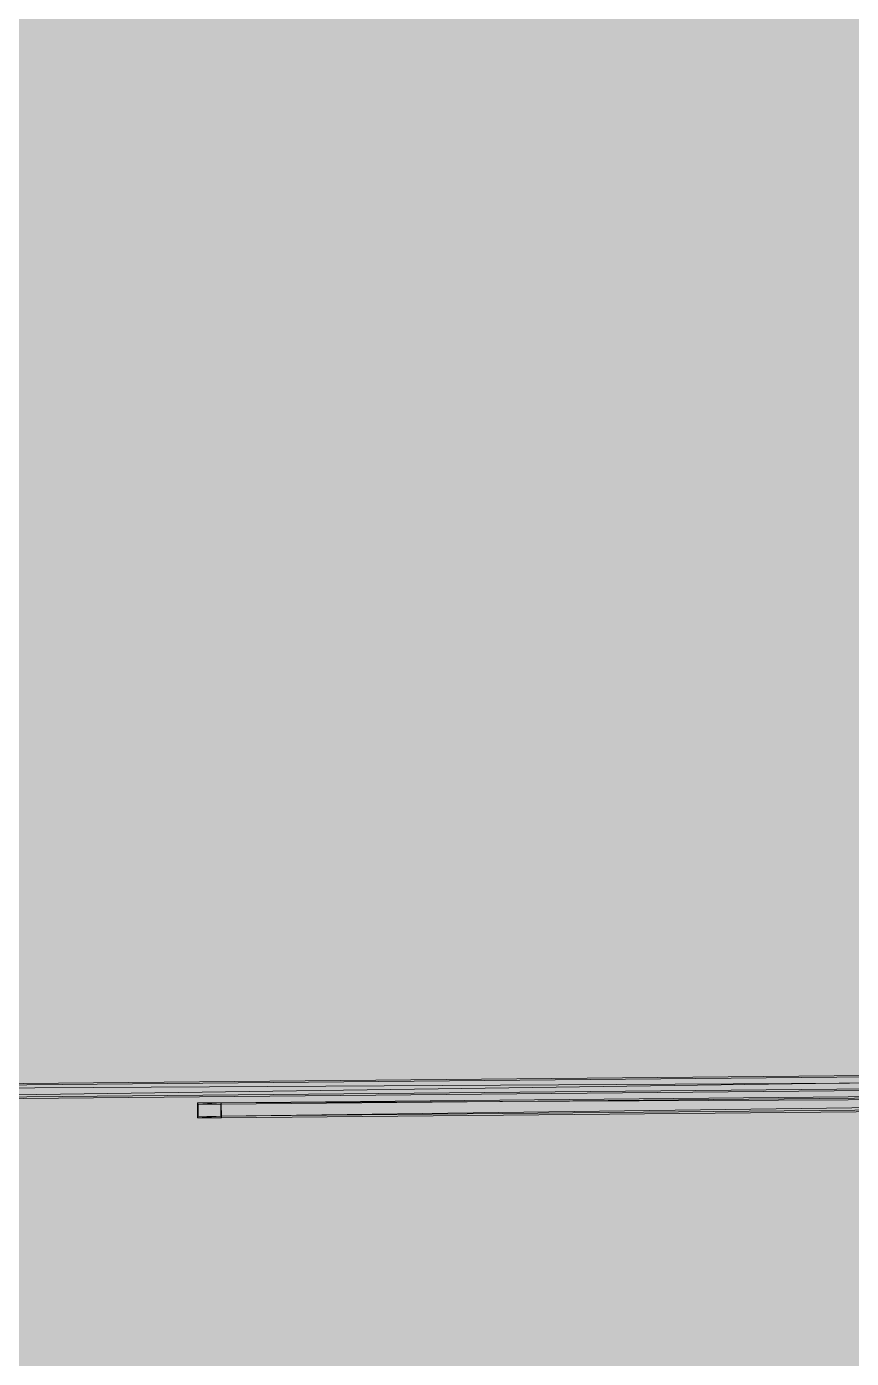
# Model space of a CAD drawing. Header units: millimetres. Extents: x -284281 to 1648660, y -821378 to -151356.
# Drawn here: x 168846 to 170160, y -271436 to -269313 of the extents above; entities that cross this region are included whole.
import ezdxf

# ---------------------------------------------------------------- set-up
doc = ezdxf.new("R2010")
doc.units = ezdxf.units.MM
doc.header["$MEASUREMENT"] = 0

# ---------------------------------------------------------------- blocks, each defined once
blk = doc.blocks.new('Forme_74_1')
at = {"color": 7, "linetype": 'Continuous', "lineweight": 20, "flags": 128}
for points in [[(172660.6, -270963.6), (168117, -271006.7)], [(168117, -271008.7), (172660.8, -270982.8)], [(172660.8, -270982.8), (168117.2, -271025.9)]]:
    blk.add_lwpolyline(points, dxfattribs=at)
blk = doc.blocks.new('Forme_75_1')
at = {"color": 7, "linetype": 'Continuous', "lineweight": 20, "flags": 128}
for points in [[(168110, -271004.4), (172659.6, -270961.3)], [(168110.2, -271025.9), (172659.6, -270961.3)], [(168110.3, -271028.4), (172659.9, -270985.3)]]:
    blk.add_lwpolyline(points, dxfattribs=at)
blk = doc.blocks.new('Forme_90_1')
at = {"color": 7, "linetype": 'Continuous', "lineweight": 20, "flags": 128}
for points in [[(169155.5, -271030.6), (173699.1, -270987.5)], [(173699.1, -270989.5), (169155.7, -271049.8)], [(169155.7, -271049.8), (173699.3, -271006.7)], [(169155.5, -271030.6), (169119.6, -271030.9)], [(169155.5, -271030.7), (169119.6, -271030.9)], [(169119.6, -271030.9), (169119.7, -271050.1)], [(169155.7, -271049.8), (169155.5, -271030.6)], [(169119.7, -271050.1), (169155.7, -271049.8)]]:
    blk.add_lwpolyline(points, dxfattribs=at)
blk = doc.blocks.new('Forme_91_1')
at = {"color": 7, "linetype": 'Continuous', "lineweight": 20, "flags": 128}
for points in [[(173706, -270985.1), (169156.4, -271028.2)], [(173706.2, -271006.6), (169156.4, -271028.2)], [(173706.2, -271009.1), (169156.6, -271052.2)], [(169156.4, -271028.2), (169118.6, -271028.5)], [(169119.6, -271030.9), (169118.6, -271028.5)], [(169118.6, -271028.5), (169118.8, -271052.5)], [(169119.6, -271030.9), (169118.8, -271052.5)], [(169156.4, -271028.2), (169119.6, -271030.9)], [(169119.6, -271030.9), (169155.5, -271030.6)], [(169119.7, -271050.1), (169119.6, -271030.9)], [(169155.5, -271030.6), (169156.4, -271028.2)], [(169155.5, -271030.6), (169155.7, -271049.8)], [(169156.6, -271052.2), (169155.5, -271030.6)], [(169156.4, -271028.2), (169156.6, -271052.2)], [(169155.7, -271049.8), (169118.8, -271052.5)], [(169119.7, -271050.1), (169118.8, -271052.5)], [(169156.6, -271052.2), (169118.8, -271052.5)], [(169155.7, -271049.8), (169119.7, -271050.1)], [(169156.6, -271052.2), (169155.7, -271049.8)]]:
    blk.add_lwpolyline(points, dxfattribs=at)

msp = doc.modelspace()

# ---------------------------------------------------------------- hatches: boundary and pattern name
at = {"linetype": 'Continuous', "lineweight": 0, "true_color": 0x6f6f6f}
h = msp.add_hatch(color=8, dxfattribs=at)
h.paths.add_polyline_path([(141848.4421, -295062.57111), (269220.82107, -293826.86817), (269220.82107, -270902.73426), (268763.04853, -270902.73426), (254213.59981, -271040.57524), (254213.59981, -163437.63526), (153156.19977, -163437.63526), (153156.19977, -271040.57524), (153182.9625, -271040.57014), (153183.14559, -272000.51417, -0.4094273642), (149183.68145, -275935.04226), (141848.4421, -275935.04226)])
h.paths.add_polyline_path([(158435.58359, -260639.95299), (155145.58359, -260639.95299), (155145.58359, -248364.9528), (155145.58359, -243089.97435), (155145.58359, -242189.97435), (158435.58359, -242189.97435)], flags=0)
h.paths.add_polyline_path([(161503.43335, -171995.57011), (161503.43335, -193810.57122), (161503.43335, -230015.57011), (161503.43335, -260810.57129), (196775.04197, -260810.57129), (196775.04197, -222495.57011), (186955.54197, -222495.57011), (186955.54197, -218295.57011), (196754.55038, -218295.57011), (196754.55038, -208495.57004), (196754.55038, -204495.57011), (193355.54197, -204495.57011), (193355.54197, -195161.53481), (195576.03357, -195161.53481), (195576.03357, -189810.57129), (217850.06795, -189810.57129), (217850.06795, -262266.88531), (245610.04479, -262266.88531), (245610.04479, -253395.57129), (245626.03357, -253395.57129), (246426.03357, -253395.57129), (247826.03357, -253395.57129), (247826.03357, -248005.57129), (247826.03357, -246605.57129), (245626.03357, -246605.57129), (245610.04479, -246605.57129), (245610.04479, -171995.57011), (212806.27958, -171995.57011)], flags=0)
h.paths.add_polyline_path([(162737.04244, -269433.91257, -0.0903186603), (162858.77258, -268727.62319, -0.2014487277), (163912.63869, -267592.73981, -0.1042114453), (164718.00561, -267415.05524), (165317.97869, -267409.37112, -0.1040446075), (166125.35422, -267571.24421, -0.2382554567), (167284.25653, -268953.31764, -0.0551886218), (167336.83602, -269390.33428), (167338.93075, -269611.43843), (167351.04633, -270890.26697), (167092.5827, -271892.76052, -0.2679491924), (165370.08316, -272909.1243), (164770.11009, -272914.80843, -0.1937174639), (163379.25202, -272370.18517, -0.0705687558), (163028.66346, -271931.26196, -0.1316524976), (162751.25276, -270933.84526)], flags=0)
h.paths.add_polyline_path([(175327.75206, -275599.00212, -0.4157910988), (173316.98603, -273599.0311), (173316.98603, -273452.05237), (173330.48786, -267377.82411, -0.3805567013), (175316.98603, -265609.82626), (175394.71409, -265609.82626), (175394.71409, -270609.82626), (190394.71409, -270609.82626), (190394.71409, -265609.82626), (195356.19118, -265609.82626, -0.4142135624), (196856.19118, -267109.82626), (196856.19118, -273660.69924, -0.3455016121), (195137.28541, -275433.43196)], flags=0)
h.paths.add_polyline_path([(205510.09252, -271504.08297, -0.1344739343), (205230.94767, -270484.93746), (205230.94767, -268984.93746, -0.4142135624), (207230.94767, -266984.93746), (207830.94767, -266984.93746, -0.4142135624), (209830.94767, -268984.93746), (209830.94767, -270484.93746, -0.1288203455), (209574.03043, -271465.58136, -0.2709362909), (207830.94767, -272484.93746), (207230.94767, -272484.93746, -0.2649799965)], flags=0)
h.paths.add_polyline_path([(217862.68721, -273329.32486), (217869.94938, -267730.33623, -0.0985615086), (218100.71805, -266943.72092), (218117.68082, -266951.54513, -0.2588490016), (219955.479, -265605.82722), (219953.14148, -265587.29374), (220637.56856, -265587.29374), (220637.56856, -265687.29374), (220637.56856, -270687.29374), (250537.56856, -270687.29374), (250537.56856, -265687.29374), (252208.00356, -265687.29374), (254186.29382, -265687.29374), (254186.29382, -267687.29374), (254186.29382, -271062.25464, 0.001345761), (254186.3228, -271073.02067), (254197.20856, -273095.23292, -0.4142135624), (252208.00356, -275105.96997), (243484.53401, -275105.96997, -0.0051889555), (243431.43827, -275116.10287), (235447.992, -275196.19066), (220071.01237, -275253.23979, -0.3865533313), (217873.0891, -273475.38502, -0.0251892193)], flags=0)

# ---------------------------------------------------------------- linework, layer by layer
at = {"color": 7, "linetype": 'Continuous', "lineweight": 20, "flags": 128}
for points in [[(168110.03939, -271004.35414), (172659.63757, -270961.25141)], [(168110.24342, -271025.88959), (172659.63757, -270961.25141)], [(172660.60587, -270963.64234), (168117.0135, -271006.68818)], [(168110.26676, -271028.35307), (172659.86494, -270985.25033)], [(168117.03239, -271008.6817), (172660.78776, -270982.84148)], [(172660.78776, -270982.84148), (168117.19539, -271025.88732)]]:
    msp.add_lwpolyline(points, dxfattribs=at)

# ---------------------------------------------------------------- block references
at = {"linetype": 'Continuous', "lineweight": 0}
for name in ['Forme_75_1', 'Forme_74_1', 'Forme_91_1', 'Forme_90_1']:
    msp.add_blockref(name, (0, 0), dxfattribs=at)

doc.saveas('drawing.dxf')
